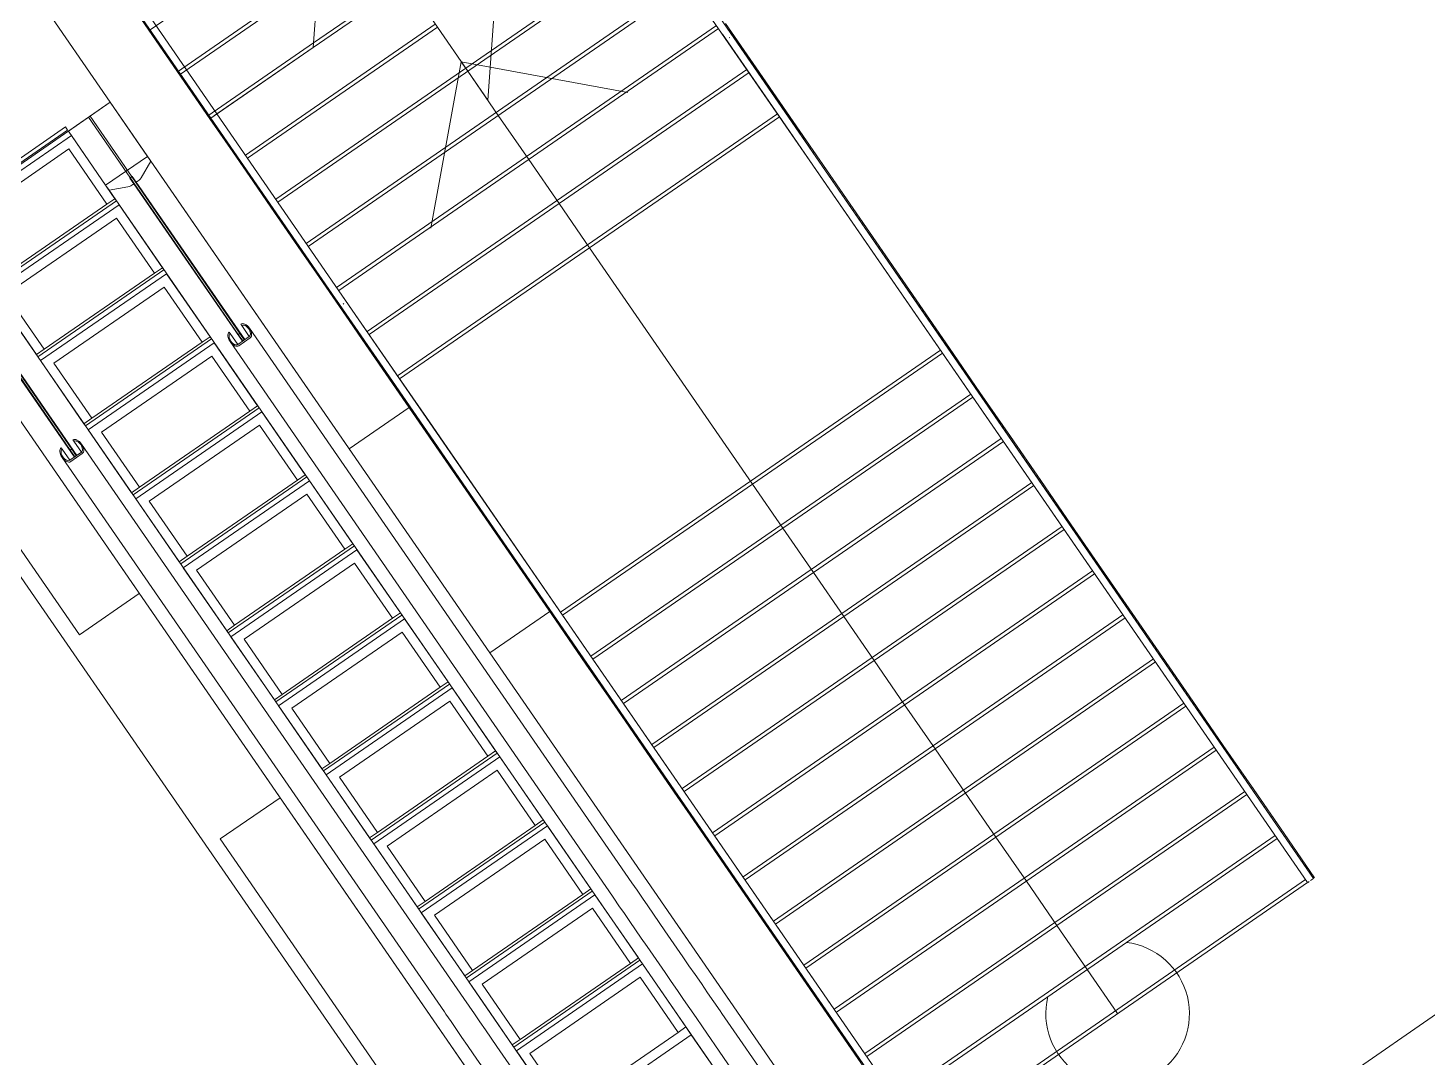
# Model space of a CAD drawing. Header units: metres. Extents: x 286532 to 329498, y 7396783 to 7466136.
# Drawn here: x 325774.04 to 325781.35, y 7397634.95 to 7397640.33 of the extents above; entities that cross this region are included whole.
import ezdxf

# ---------------------------------------------------------------- set-up
doc = ezdxf.new("R2010")
doc.units = ezdxf.units.M
doc.header["$LTSCALE"] = 10
doc.layers.get('0').update_dxf_attribs({"color": 255})
doc.layers.add('_  ARQ-AUX-001', color=1, linetype='Continuous', lineweight=5)
doc.layers.add('_AUXILIAR', color=7, linetype='Continuous', lineweight=30)

# ---------------------------------------------------------------- blocks, each defined once
blk = doc.blocks.new('ESTACAODRONE')
at = {"layer": '_  ARQ-AUX-001'}
for p, q in [((160.0128772247835, -189.0628393746261), (157.9011279054253, -185.9331686674752)), ((158.8146111193188, -186.6075931761646), (161.5579523408362, -190.6733004937885)), ((160.5699430593405, -189.1295735917734), (159.6302666310611, -187.7369472204389)), ((157.0804597093295, -187.7777140618354), (159.8238009308469, -191.8434213794593)), ((160.5330964865279, -189.1544358637184), (159.593420058256, -187.7618094924837)), ((160.5383602827048, -189.1508841107719), (159.5986838544255, -187.7582577394374)), ((163.6648997518118, -189.4057008843872), (162.568610585486, -187.7809701178303)), ((163.6964825284475, -189.3843903653887), (162.6001933621216, -187.7596595988319)), ((161.1530557482038, -187.8384207487106), (161.0757959375042, -188.7882487140596)), ((161.9854978967342, -189.0721229603514), (161.1530557482038, -187.8384207487106)), ((160.2198710104567, -188.6902270736173), (161.1339374935487, -188.0734595432878)), ((162.0627577073756, -188.1222949950024), (161.9854978967342, -189.0721229603514)), ((160.8831685353653, -189.5937823820859), (162.8818360617151, -188.2451789081097)), ((162.0065940021304, -188.8127685710788), (162.8711808022344, -188.2293875198811)), ((160.3658284891862, -188.9065400799736), (161.1068445668789, -188.4065385321155)), ((160.3764837486669, -188.9223314682022), (161.1048667157302, -188.4308541286737)), ((161.029126014153, -189.8100953884423), (163.0277935400954, -188.4614919153973)), ((161.0397812736337, -189.8258867776021), (163.0384487995761, -188.4772833036259)), ((161.0757959375042, -188.7882487140596), (161.5692768224399, -188.4552718549967)), ((161.0777737886528, -188.7639331184328), (161.5586215629592, -188.4394804667681)), ((160.7159005380818, -189.3458865983412), (161.7152343008202, -188.6715848622844)), ((160.7265557975043, -189.3616779865697), (161.7258895603009, -188.6873762505129)), ((161.185738752014, -190.0421997848898), (163.1844062783639, -188.6935963099822)), ((163.3885208484135, -188.9166298219934), (163.2319081106107, -188.6845254264772)), ((160.5224412270472, -189.1386444754899), (161.0777737886528, -188.7639331184328)), ((161.1963940114947, -190.0579911731184), (163.1950615378446, -188.7093876982108)), ((163.2151571967739, -188.7391700194974), (163.5025952208651, -189.1651610951772)), ((163.5341779975007, -189.1438505761787), (163.2467399734095, -188.7178595004989)), ((163.2491357270388, -188.7590286917838), (163.2524370261462, -188.7568011359815)), ((161.0757959375042, -188.7882487140596), (160.5330964865279, -189.1544358637184)), ((160.569943059294, -189.1295735919848), (161.0757959375042, -188.7882487140596)), ((161.8718470390886, -188.9036892568693), (162.0065940021304, -188.8127685710788)), ((160.8725132758846, -189.5779909938574), (161.8718470390886, -188.9036892568693)), ((161.8489424260333, -188.8697439888492), (161.6804342626128, -189.7374161621556)), ((161.8825022985693, -188.9194806450978), (161.8489424260333, -188.8697439888492)), ((161.8489424260333, -188.8697439888492), (162.7166145985248, -189.0382521525025)), ((163.5451335862745, -189.1487342175096), (163.3885208484135, -188.9166298219934)), ((161.3423514902242, -190.2743041794747), (163.3410190161667, -188.9257007054985)), ((161.3530067497632, -190.2900955677032), (163.3516742756474, -188.941492093727)), ((162.0391150363721, -189.151585040614), (161.8825022985693, -188.9194806450978)), ((158.9087234589398, -189.8078685427618), (160.0128772247835, -189.0628393746261)), ((160.0124627526492, -189.0631190402297), (159.7927925214565, -189.2113418101666)), ((160.2041766123677, -189.3472442654237), (160.0124627526492, -189.0631190402297)), ((160.0128772247836, -189.062839374626), (162.9684658954422, -193.4431032630301)), ((159.906772358396, -189.1344337691618), (159.8984829157095, -189.1400270812348)), ((160.6776218360142, -190.2768539454624), (159.906772358396, -189.1344337691618)), ((160.5699430593405, -189.1295735917734), (160.5383602827048, -189.1508841107719)), ((161.6662322256663, -190.7543043583302), (160.5699430593405, -189.1295735917734)), ((159.7771710543202, -189.1890842899571), (159.1140156393991, -189.6365492558044)), ((159.1251990730405, -189.6531234127613), (159.7883544879616, -189.205658446914)), ((159.7883544879616, -189.205658446914), (159.7771710543202, -189.1890842899571)), ((159.7927925214565, -189.2113418101666), (159.984506381175, -189.4954670353607)), ((159.8984829157095, -189.1400270812348), (160.6693323933277, -190.2824472575355)), ((160.6897092247382, -189.3865402592346), (160.5330964865279, -189.1544358637184)), ((161.6346494490307, -190.7756148773287), (160.5383602827048, -189.1508841107719)), ((161.4989642280852, -190.5064085749909), (163.4976317544351, -189.1578051000834)), ((161.5096194876241, -190.5221999632195), (163.5082870139158, -189.1735964892432)), ((162.1957277746405, -189.3836894351989), (162.0391150363721, -189.151585040614)), ((163.502595220865, -189.1651610951772), (163.6618153923629, -189.4011297786551)), ((163.6933981689985, -189.3798192596566), (163.5341779975006, -189.1438505761787)), ((164.3841303974041, -190.3921506199986), (163.5451335862745, -189.1487342175096)), ((159.808284092928, -189.2351946708854), (159.1451286780069, -189.6826596367327)), ((160.0320165758517, -189.5667723783459), (159.808284092928, -189.2351946708854)), ((159.2146087650569, -189.6962385678674), (159.7948697531129, -189.304706722751)), ((159.7948697531129, -189.304706722751), (159.9905693624191, -189.5947389387114)), ((159.984506381175, -189.4954670353607), (160.2041766123677, -189.3472442654237)), ((160.2041766538219, -189.3472443268598), (159.9845064226292, -189.4954670967967)), ((160.2214418748862, -189.3728318604379), (160.2041766538219, -189.3472443268598)), ((160.1697423135173, -189.4590427655322), (160.2214418748862, -189.3728318604379)), ((162.8119332423005, -193.2120114805772), (160.2214418748863, -189.3728318604378)), ((160.8463219625992, -189.6186446547508), (160.6897092247382, -189.3865402592346)), ((162.3523405125597, -189.6157938316464), (162.1957277746405, -189.3836894351989)), ((163.6618153923627, -189.4011297786551), (164.3441994652799, -190.41244178641)), ((164.347283824729, -190.417012892142), (163.6648997518118, -189.4057008843872)), ((164.3757822419155, -190.3911312674115), (163.6933981689983, -189.3798192596566)), ((164.3788666013646, -190.3957023731435), (163.6964825284475, -189.3843903653887)), ((159.9845064226292, -189.4954670967967), (160.0017716436935, -189.5210546303748)), ((160.1116437249229, -189.4604069004845), (160.1240778889526, -189.4520169323749)), ((160.1311470571997, -189.4893113765788), (160.1116437249229, -189.4604069004845)), ((160.1159374069164, -189.4995740013361), (160.1311470571997, -189.4893113765788)), ((160.1240778889526, -189.4520169323749), (160.1435812212295, -189.4809214084692)), ((160.6903424884942, -190.3180544214333), (160.1311470571998, -189.4893113765788)), ((160.1435812212295, -189.4809214084692), (160.1590494727948, -189.4704841859077)), ((160.1435812212296, -189.4809214084691), (160.7027766525239, -190.3096644533236)), ((159.9905693624191, -189.5947389387114), (160.0320165758517, -189.5667723783459)), ((160.0017716436935, -189.5210546303748), (160.1007381985191, -189.5054336031927)), ((160.0017716436936, -189.5210546303747), (162.5922630111079, -193.3602342505141)), ((160.0320165758517, -189.5667723783459), (160.0397349442792, -189.5782112131324)), ((160.0397349442792, -189.5782112131324), (160.0388752060046, -189.5769370573086)), ((159.3765795293579, -190.0256761789797), (160.0397349442791, -189.5782112131324)), ((160.0532576451825, -189.5982522286595), (159.3901022302613, -190.0457171945068)), ((159.4103083743631, -189.9862707838278), (159.9905693624191, -189.5947389387114)), ((160.2769901281061, -189.9298299361201), (160.0532576451825, -189.5982522286595)), ((161.0029347009258, -189.8507490493357), (160.8463219625992, -189.6186446547508)), ((162.50895325077, -189.8478982262313), (162.3523405125597, -189.6157938316464)), ((159.4595823173114, -190.0592961256415), (160.0398433053674, -189.6677642805251)), ((160.0398433053674, -189.6677642805251), (160.2355429146736, -189.9577964964855)), ((159.0148283253272, -189.7362741482263), (159.7856778029454, -190.878694324527)), ((159.7939672456319, -190.8731010124539), (159.0231177680137, -189.7306808361532)), ((161.8643121295984, -194.1881324311658), (158.9087234589398, -189.8078685427618)), ((161.1595474387286, -190.0828534448519), (161.0029347009258, -189.8507490493357)), ((163.3479500614339, -191.0913146296516), (162.50895325077, -189.8478982262313)), ((159.6215530816124, -190.3887337367539), (160.2847084965336, -189.9412687709066)), ((160.2355429146736, -189.9577964964855), (160.2769901281061, -189.9298299361201)), ((160.2769901281061, -189.9298299361201), (160.2847084965336, -189.9412687709065)), ((160.2847084965336, -189.9412687709065), (160.2838487582591, -189.9399946150827)), ((161.928278651918, -193.8082585475687), (159.3377872845038, -189.9690789274294)), ((160.298231197437, -189.9613097864337), (159.6350757825158, -190.408774752281)), ((159.6552819266176, -190.3493283416019), (160.2355429146736, -189.9577964964855)), ((160.5219636803606, -190.2928874938943), (160.298231197437, -189.9613097864337)), ((159.8066878981117, -190.9143014884248), (159.2474924668173, -190.0855584435703)), ((159.2599266308471, -190.0771684754607), (159.8191220621414, -190.9059115203152)), ((159.3901022302613, -190.0457171945068), (159.613834713185, -190.3772949019674)), ((159.6552819266175, -190.3493283416019), (159.4595823173114, -190.0592961256415)), ((159.7045558695658, -190.4223536834157), (160.2848168576219, -190.0308218382993)), ((160.2848168576219, -190.0308218382993), (160.480516466928, -190.3208540542597)), ((161.3161601769971, -190.3149578394368), (161.1595474387286, -190.0828534448519)), ((161.5039276947192, -190.5137645691204), (161.2164896706281, -190.0877734934407)), ((159.1181170533111, -190.1173016973663), (161.7086084207254, -193.9564813175056)), ((161.1849068939924, -190.1090840124392), (161.4723449180836, -190.5350750881189)), ((161.2188854242574, -190.1289426847256), (161.2221867233648, -190.1267151289233)), ((160.6832461726814, -190.2283396852166), (160.688121999321, -190.2355657947115)), ((160.6881219993212, -190.2355657947113), (160.6832461726815, -190.2283396852166)), ((159.8665266338669, -190.751791294528), (160.5296820487881, -190.3043263286807)), ((160.480516466928, -190.3208540542597), (160.5219636803606, -190.2928874938943)), ((160.5219636803606, -190.2928874938943), (160.5296820487881, -190.3043263286807)), ((160.5296820487881, -190.3043263286807), (160.5288223105135, -190.3030521728569)), ((160.6271468308378, -190.2767089162917), (160.6222710098324, -190.2694828151469)), ((160.6222710098325, -190.2694828151469), (160.6271468308379, -190.2767089162915)), ((160.6660778712616, -190.3344057914348), (160.6271468308379, -190.2767089162916)), ((160.7270628970785, -190.2932772786951), (160.6660625448572, -190.3344373445096)), ((160.6693323933277, -190.2824472575355), (160.6776218360142, -190.2768539454624)), ((160.6924148491657, -190.316656093415), (160.6693323933279, -190.2824472575355)), ((160.6709320593104, -190.3416676888565), (160.7319387124496, -190.3005033714896)), ((160.6776218360144, -190.2768539454624), (160.7007042918522, -190.3110627813419)), ((160.6881219993212, -190.2355657947114), (160.7270628970786, -190.2932772786949)), ((162.6962685489981, -193.1670583038706), (160.7282881375688, -190.2504570816344)), ((159.613834713185, -190.3772949019674), (159.6552819266175, -190.3493283416019)), ((159.6215530816125, -190.3887337367538), (159.613834713185, -190.3772949019674)), ((160.5432047496914, -190.3243673442078), (159.8800493347702, -190.7718323100551)), ((159.900255478872, -190.7123858993761), (160.480516466928, -190.3208540542597)), ((160.766937232615, -190.6559450516684), (160.5432047496914, -190.3243673442078)), ((160.625921506069, -190.3195289884488), (162.593901977265, -193.2361302992609)), ((161.4727729148581, -190.547062234953), (161.3161601769971, -190.3149578394368)), ((159.6206933433379, -190.38745958093), (159.6215530816125, -190.3887337367538)), ((159.6350757825158, -190.408774752281), (159.8588082654394, -190.7403524597416)), ((159.900255478872, -190.7123858993761), (159.7045558695658, -190.4223536834157)), ((159.9495294218203, -190.7854112411898), (160.5297904098763, -190.3938793960735)), ((160.5297904098763, -190.3938793960735), (160.7254900191825, -190.6839116120339)), ((162.3379610392149, -191.7498249774799), (164.3366285650991, -190.4012215044349)), ((162.3486162986956, -191.7656163657084), (164.347283824638, -190.4170128926635)), ((164.3441994652799, -190.4124417864101), (166.2266366812877, -193.2022656348109)), ((166.2266366812877, -193.2022656348109), (164.347283824729, -190.417012892142)), ((166.2582194579233, -193.1809551158125), (164.3757822419155, -190.3911312674116)), ((166.2582194579233, -193.1809551158125), (164.3788666013646, -190.3957023731435)), ((164.5407431356143, -190.6242550145835), (164.3841303974041, -190.3921506199986)), ((161.663147866217, -190.7497332525983), (161.5039276947192, -190.5137645691204)), ((161.4723449180835, -190.5350750881189), (161.6315650895814, -190.7710437715968)), ((161.4727729148581, -190.547062234953), (162.3117697259295, -191.7904786383733)), ((160.1115001861213, -191.1148488523022), (160.7746556010425, -190.6673838864549)), ((160.7254900191825, -190.6839116120339), (160.766937232615, -190.6559450516684)), ((160.766937232615, -190.6559450516684), (160.7746556010426, -190.6673838864548)), ((160.7746556010426, -190.6673838864548), (160.773795862768, -190.666109730631)), ((161.5579523408362, -190.6733004937885), (161.2429535187634, -190.8858463525561)), ((162.4945737770176, -191.9819293729961), (164.4932413033675, -190.6333258990198)), ((162.5052290364983, -191.9977207612246), (164.5038965628482, -190.6491172872484)), ((164.6973558734753, -190.856359411031), (164.5407431356143, -190.6242550145835)), ((159.8588082654394, -190.7403524597416), (159.900255478872, -190.7123858993761)), ((159.8665266338669, -190.751791294528), (159.8588082654394, -190.7403524597416)), ((160.7881783019459, -190.687424901982), (160.1250228870247, -191.1348898678293)), ((160.1452290311265, -191.0754434571502), (160.7254900191825, -190.6839116120339)), ((161.0119107848695, -191.0190026094426), (160.7881783019459, -190.687424901982)), ((159.8656668955924, -190.7505171387042), (159.8665266338669, -190.751791294528)), ((159.8800493347702, -190.7718323100551), (160.1037818176939, -191.1034100175157)), ((160.1452290311265, -191.0754434571502), (159.9495294218203, -190.7854112411898)), ((160.1945029740748, -191.148468798964), (160.7747639621308, -190.7569369538476)), ((160.7747639621308, -190.7569369538476), (160.9704635714369, -191.046969169808)), ((161.6315650895814, -190.7710437715968), (162.3139491624986, -191.7823557793517)), ((162.3170335219479, -191.7869268850835), (161.6346494490307, -190.7756148773287)), ((162.3455319391342, -191.7610452603532), (161.663147866217, -190.7497332525983)), ((162.3486162985835, -191.7656163660851), (161.6662322256663, -190.7543043583302)), ((159.7434607557994, -190.8729771790699), (159.7385849291597, -190.8657510695751)), ((159.7385849291599, -190.865751069575), (159.7434607557994, -190.8729771790697)), ((159.7824016535568, -190.9306886630533), (159.7434607557995, -190.8729771790698)), ((159.8434020057781, -190.889528597239), (159.7824016535569, -190.9306886630535)), ((159.7856778029454, -190.878694324527), (159.7939672456319, -190.8731010124539)), ((159.8087602587833, -190.9129031604064), (159.7856778029455, -190.8786943245269)), ((159.793967245632, -190.8731010124538), (159.8170497014699, -190.9073098483334)), ((159.7995601482751, -190.8246080230331), (159.8044359692806, -190.8318341241778)), ((159.8044359692807, -190.8318341241777), (159.7995601482753, -190.824608023033)), ((159.8044359692807, -190.8318341241778), (159.8433866793738, -190.8895601503134)), ((161.8125825057141, -193.7633266137099), (159.8446020345181, -190.8467253028978)), ((162.6511865152861, -192.2140337685123), (164.6498540412285, -190.8654302945361)), ((162.6618417747668, -192.2298251567408), (164.6605093007092, -190.8812216827646)), ((164.8539686117438, -191.0884638056159), (164.6973558734753, -190.856359411031)), ((159.7422355040407, -190.91579735943), (161.7102159154699, -193.8323985816662)), ((159.787277468928, -190.937914755848), (159.8482841220672, -190.8967504384811)), ((160.3564737383758, -191.4779064100763), (161.019629153297, -191.030441444229)), ((160.9704635714369, -191.046969169808), (161.0119107848695, -191.0190026094426)), ((161.0119107848695, -191.0190026094426), (161.019629153297, -191.030441444229)), ((161.019629153297, -191.030441444229), (161.0187694150225, -191.0291672884052)), ((160.1037818176939, -191.1034100175157), (160.1452290311265, -191.0754434571502)), ((160.1115001861214, -191.1148488523021), (160.1037818176939, -191.1034100175157)), ((161.0331518542003, -191.0504824597561), (160.3699964392792, -191.4979474256035)), ((160.3902025833809, -191.4385010149244), (160.970463571437, -191.046969169808)), ((161.256884337124, -191.3820601672167), (161.0331518542003, -191.0504824597561)), ((162.8077992531471, -192.4461381640285), (164.806466779497, -191.0975346891209)), ((163.5045627997024, -191.3234190242365), (163.3479500614339, -191.0913146296516)), ((165.0105813495466, -191.3205682011321), (164.8539686117438, -191.0884638056159)), ((160.1106404478468, -191.1135746964783), (160.1115001861214, -191.1148488523021)), ((160.1250228870247, -191.1348898678293), (160.3487553699483, -191.4664675752899)), ((160.3902025833809, -191.4385010149244), (160.1945029740748, -191.148468798964)), ((160.4394765263292, -191.5115263567382), (161.0197375143852, -191.1199945116218)), ((161.0197375143852, -191.1199945116218), (161.2154371236914, -191.4100267275822)), ((162.8184545125696, -192.4619295522571), (164.8171220389777, -191.1133260773495)), ((162.9644119913573, -192.6782425586134), (164.9630795172998, -191.3296390846372)), ((163.6611755375052, -191.5555234197527), (163.5045627997024, -191.3234190242365)), ((165.167194087815, -191.552672595717), (165.0105813495466, -191.3205682011321)), ((160.6014472906302, -191.8409639678505), (161.2646027055514, -191.3934990020032)), ((161.2154371236914, -191.4100267275822), (161.256884337124, -191.3820601672167)), ((161.256884337124, -191.3820601672167), (161.2646027055515, -191.3934990020032)), ((161.2646027055515, -191.3934990020032), (161.2637429672769, -191.3922248461793)), ((162.9750672508962, -192.694033946842), (164.9737347767805, -191.3454304728657)), ((160.3487553699483, -191.4664675752899), (160.3902025833809, -191.4385010149244)), ((160.3564737383759, -191.4779064100763), (160.3487553699483, -191.4664675752899)), ((160.3556140001013, -191.4766322542525), (160.3564737383759, -191.4779064100763)), ((161.2781254064548, -191.4135400175303), (160.6149699915336, -191.8610049833776)), ((160.6351761356354, -191.8015585726986), (161.2154371236914, -191.4100267275822)), ((161.5018578893784, -191.7451177249909), (161.2781254064548, -191.4135400175303)), ((160.3699964392792, -191.4979474256035), (160.5937289222028, -191.829525133064)), ((160.6351761356354, -191.8015585726986), (160.4394765263292, -191.5115263567382)), ((160.6844500785837, -191.8745839145123), (161.2647110666397, -191.4830520693959)), ((161.2647110666397, -191.4830520693959), (161.4604106759459, -191.7730842853563)), ((163.1210247292183, -192.9103469541296), (165.1196922555682, -191.5617434801534)), ((163.1316799887572, -192.9261383423582), (165.1303475150489, -191.5775348683819)), ((163.8177882757736, -191.7876278152689), (163.6611755375052, -191.5555234197527)), ((165.323806825676, -191.7847769912332), (165.167194087815, -191.552672595717)), ((159.8238009308469, -191.8434213794593), (160.1387997529197, -191.6308755206919)), ((160.8464208428847, -192.2040215256246), (161.5095762578059, -191.7565565597773)), ((161.4604106759459, -191.7730842853563), (161.5018578893784, -191.7451177249909)), ((161.5018578893784, -191.7451177249909), (161.5095762578059, -191.7565565597773)), ((161.5095762578059, -191.7565565597773), (161.5087165195314, -191.7552824039535)), ((162.2822618564317, -191.7467471633764), (161.9672630343587, -191.959293022144)), ((163.9211022938474, -194.1755538705251), (162.2822618564317, -191.7467471633764)), ((164.2279691551421, -194.5508691087541), (162.3455319391343, -191.7610452603531)), ((164.2279691551421, -194.550869108754), (162.3486162985835, -191.7656163660851)), ((160.5937289222028, -191.829525133064), (160.6351761356354, -191.8015585726986)), ((160.6014472906303, -191.8409639678505), (160.5937289222028, -191.829525133064)), ((160.6005875523557, -191.8396898120266), (160.6014472906303, -191.8409639678505)), ((161.5230989587093, -191.7765975753045), (160.8599435437881, -192.2240625411518)), ((160.8801496878898, -192.1646161304727), (161.4604106759459, -191.7730842853563)), ((161.7468314416329, -192.108175282765), (161.5230989587093, -191.7765975753045)), ((162.4683824637323, -192.0225830338895), (162.3117697259295, -191.7904786383733)), ((162.3139491624987, -191.7823557793516), (164.1963863785064, -194.5721796277525)), ((164.1963863785065, -194.5721796277525), (162.3170335219478, -191.7869268850835)), ((163.2776374674868, -193.1424513487145), (165.2763049934292, -191.7938478756696)), ((163.2882927269675, -193.1582427369431), (165.2869602529099, -191.8096392638981)), ((163.9744010136346, -192.0197322107852), (163.8177882757736, -191.7876278152689)), ((165.4804195638862, -192.0168813867494), (165.323806825676, -191.7847769912332)), ((160.6149699915336, -191.8610049833776), (160.8387024744573, -192.1925826908382)), ((160.8801496878899, -192.1646161304727), (160.6844500785837, -191.8745839145123)), ((160.9294236308381, -192.2376414722865), (161.5096846188942, -191.8461096271701)), ((161.5096846188942, -191.8461096271701), (161.7053842282003, -192.1361418431305)), ((162.6249952020589, -192.2546874284744), (162.4683824637323, -192.0225830338895)), ((163.4342502053478, -193.3745557442307), (165.4329177316395, -192.0259522702545)), ((163.4449054648285, -193.3903471324593), (165.4435729911784, -192.041743658483)), ((164.1310137519031, -192.25183660537), (163.9744010136346, -192.0197322107852)), ((165.6370323018054, -192.2489857822657), (165.4804195638862, -192.0168813867494)), ((161.0913943951391, -192.5670790833988), (161.7545498100604, -192.1196141175515)), ((161.1251232401443, -192.5276736882469), (161.7053842282003, -192.1361418431305)), ((161.7053842282003, -192.1361418431305), (161.7468314416329, -192.108175282765)), ((161.7468314416329, -192.108175282765), (161.7545498100604, -192.1196141175515)), ((161.7545498100604, -192.1196141175515), (161.7536900717858, -192.1183399617277)), ((160.8387024744573, -192.1925826908382), (160.8801496878899, -192.1646161304727)), ((160.8464208428848, -192.2040215256246), (160.8387024744573, -192.1925826908382)), ((160.8455611046102, -192.2027473698008), (160.8464208428848, -192.2040215256246)), ((161.7680725109637, -192.1396551330786), (161.1049170960425, -192.5871200989259)), ((161.1743971830926, -192.6006990300606), (161.7546581711486, -192.2091671849442)), ((161.7546581711486, -192.2091671849442), (161.9503577804548, -192.4991994009046)), ((161.9918049938874, -192.4712328405392), (161.7680725109637, -192.1396551330786)), ((160.8599435437881, -192.2240625411518), (161.0836760267117, -192.5556402486123)), ((161.1251232401443, -192.5276736882469), (160.9294236308381, -192.2376414722865)), ((162.7816079398617, -192.4867918239906), (162.6249952020589, -192.2546874284744)), ((163.5908629436162, -193.606660139747), (165.5895304695005, -192.2580566657707)), ((163.6015182030969, -193.6224515279755), (165.6001857290394, -192.2738480539992)), ((164.2876264897641, -192.4839410008863), (164.1310137519031, -192.25183660537)), ((165.7936450400157, -192.4810901768506), (165.6370323018054, -192.2489857822657)), ((161.3363679473936, -192.9301366411729), (161.9995233623148, -192.4826716753257)), ((162.0130460632182, -192.5027126908528), (161.349890648297, -192.9501776567001)), ((161.3700967923988, -192.890731246021), (161.9503577804548, -192.4991994009047)), ((161.9503577804548, -192.4991994009046), (161.9918049938874, -192.4712328405392)), ((161.9918049938874, -192.4712328405392), (161.9995233623148, -192.4826716753256)), ((161.9995233623148, -192.4826716753256), (161.9986636240403, -192.4813975195018)), ((162.2367785461418, -192.8342903983134), (162.0130460632182, -192.5027126908528)), ((162.9382206781302, -192.7188962185755), (162.7816079398617, -192.4867918239906)), ((163.747475681419, -193.8387645352632), (165.7461432077689, -192.4901610603556)), ((164.4442392280325, -192.7160453954712), (164.2876264897641, -192.4839410008863)), ((165.9502577778767, -192.7131945723668), (165.7936450400157, -192.4810901768506)), ((161.0836760267117, -192.5556402486123), (161.1251232401443, -192.5276736882469)), ((161.0913943951392, -192.5670790833988), (161.0836760267117, -192.5556402486123)), ((161.0905346568647, -192.565804927575), (161.0913943951392, -192.5670790833988)), ((161.4193707353471, -192.9637565878348), (161.9996317234031, -192.5722247427184)), ((161.9996317234031, -192.5722247427184), (162.1953313327093, -192.8622569586788)), ((163.7581309408997, -193.8545559234917), (165.7567984672496, -192.5059524485841)), ((161.1049170960425, -192.5871200989259), (161.3286495789662, -192.9186978063865)), ((161.3700967923988, -192.890731246021), (161.1743971830926, -192.6006990300606)), ((160.5481104464423, -192.9168680490471), (160.863109268518, -192.7043221902777)), ((163.0948334159912, -192.9510006150231), (162.9382206781302, -192.7188962185755)), ((163.9040884196875, -194.0708689298481), (165.9027559456299, -192.7222654558718)), ((164.6008519658353, -192.9481497909874), (164.4442392280325, -192.7160453954712)), ((166.1068705161451, -192.9452989669517), (165.9502577778767, -192.7131945723668)), ((163.9147436791682, -194.0866603180766), (165.9134112051106, -192.7380568450317)), ((161.5813414996481, -193.2931941989471), (162.2444969145693, -192.8457292330998)), ((162.2580196154726, -192.8657702486269), (161.5948642005515, -193.3132352144742)), ((161.6150703446532, -193.2537888037952), (162.1953313327092, -192.8622569586788)), ((162.1953313327093, -192.8622569586788), (162.2367785461418, -192.8342903983134)), ((162.2367785461418, -192.8342903983134), (162.2444969145693, -192.8457292330998)), ((162.2444969145693, -192.8457292330998), (162.2436371762948, -192.844455077276)), ((162.4817520983963, -193.1973479560875), (162.2580196154726, -192.8657702486269)), ((162.1869508838581, -195.3456747561959), (160.5481104464423, -192.9168680490471)), ((161.3286495789662, -192.9186978063865), (161.3700967923988, -192.890731246021)), ((161.3363679473937, -192.9301366411729), (161.3286495789662, -192.9186978063865)), ((161.3355082091191, -192.9288624853491), (161.3363679473937, -192.9301366411729)), ((161.6643442876015, -193.326814145609), (162.2446052756575, -192.9352823004926)), ((162.2446052756575, -192.9352823004926), (162.4403048849637, -193.225314516453)), ((161.349890648297, -192.9501776567001), (161.5736231312206, -193.2817553641607)), ((161.6150703446532, -193.2537888037952), (161.4193707353471, -192.9637565878348)), ((163.2514461542014, -193.183105009608), (163.0948334159912, -192.9510006150231)), ((164.0607011575485, -194.3029733253643), (166.0593686838984, -192.954369851388)), ((164.0713564170292, -194.3187647135928), (166.0700239433791, -192.9701612396166)), ((164.7574647041038, -193.1802541865036), (164.6008519658353, -192.9481497909874)), ((166.2634832539479, -193.1774033624679), (166.1068705161451, -192.9452989669517)), ((161.8263150519026, -193.6562517567213), (162.4894704668237, -193.208786790874)), ((162.5029931677271, -193.2288278064011), (161.8398377528059, -193.6762927722484)), ((161.8600438969077, -193.6168463615694), (162.4403048849637, -193.225314516453)), ((162.4403048849637, -193.225314516453), (162.4817520983963, -193.1973479560875)), ((162.4817520983963, -193.1973479560875), (162.4894704668238, -193.2087867908739)), ((162.4894704668238, -193.2087867908739), (162.4886107285492, -193.2075126350501)), ((162.7267256506507, -193.5604055138617), (162.5029931677271, -193.2288278064011)), ((163.1655706498243, -193.7361118674622), (162.8119332423005, -193.2120114805772)), ((163.4080588920624, -193.4152094051242), (163.2514461542014, -193.183105009608)), ((164.2173138957587, -194.5350777199492), (166.2159814217011, -193.1864742469043)), ((164.2279691552976, -194.5508691081777), (166.2266366811818, -193.2022656351328)), ((164.9140774419066, -193.4123585820198), (164.7574647041038, -193.1802541865036)), ((166.2287523261613, -193.2008381007219), (166.2348109053783, -193.1967500666331)), ((166.2424280696055, -193.1916103753117), (166.2582194579233, -193.1809551158125)), ((161.5736231312206, -193.2817553641607), (161.6150703446532, -193.2537888037952)), ((161.5813414996481, -193.2931941989471), (161.5736231312206, -193.2817553641607)), ((161.5804817613736, -193.2919200431233), (161.5813414996481, -193.2931941989471)), ((161.909317839856, -193.6898717033831), (162.489578827912, -193.2983398582667)), ((162.489578827912, -193.2983398582667), (162.6852784372182, -193.5883720742271)), ((161.5948642005515, -193.3132352144742), (161.8185966834751, -193.6448129219348)), ((161.8600438969077, -193.6168463615694), (161.6643442876015, -193.326814145609)), ((162.5922630111079, -193.3602342505141), (162.9459004186316, -193.8843346373991)), ((162.9684658954422, -193.4431032630301), (163.6343496977444, -194.4299614148606)), ((163.5646716303308, -193.6473137997091), (163.4080588920624, -193.4152094051242)), ((165.070690180175, -193.6444629766047), (164.9140774419066, -193.4123585820198)), ((162.071288604157, -194.0193093144954), (162.7344440190782, -193.5718443486481)), ((162.7479667199815, -193.5918853641753), (162.0848113050604, -194.0393503300226)), ((162.1050174491621, -193.9799039193435), (162.6852784372182, -193.5883720742271)), ((162.6852784372182, -193.5883720742271), (162.7267256506507, -193.5604055138617)), ((162.7267256506507, -193.5604055138617), (162.7344440190782, -193.5718443486481)), ((162.7344440190782, -193.5718443486481), (162.7335842808037, -193.5705701928243)), ((162.9716992029052, -193.9234630716358), (162.7479667199815, -193.5918853641753)), ((161.8185966834751, -193.6448129219348), (161.8600438969077, -193.6168463615694)), ((161.8263150519026, -193.6562517567212), (161.8185966834751, -193.6448129219348)), ((161.8254553136281, -193.6549776008974), (161.8263150519026, -193.6562517567212)), ((162.1542913921105, -194.0529292611573), (162.7345523801665, -193.6613974160409)), ((162.7345523801665, -193.6613974160409), (162.9302519894726, -193.9514296320013)), ((163.7212843681336, -193.8794181952253), (163.5646716303308, -193.6473137997091)), ((165.227302918036, -193.8765673721209), (165.070690180175, -193.6444629766047)), ((161.8398377528059, -193.6762927722484), (162.0635702357296, -194.007870479709)), ((162.1050174491621, -193.9799039193435), (161.909317839856, -193.6898717033831)), ((163.6144704995949, -194.4013938199141), (163.1655706498243, -193.7361118674621)), ((162.2819160594418, -194.3323589344537), (161.928278651918, -193.8082585475688)), ((162.9459004186316, -193.8843346373991), (163.3948002684023, -194.549616589851)), ((163.5558344055713, -194.4409585994805), (163.1598414914747, -193.8540861842148)), ((163.8778971064021, -194.1115225898102), (163.7212843681336, -193.8794181952253)), ((161.7086084207254, -193.9564813175057), (162.0622458282491, -194.4805817043906)), ((162.9991865230753, -193.9642000378874), (162.3360311081542, -194.4116650037348)), ((162.3499910014166, -194.3429614771177), (162.9302519894726, -193.9514296320013)), ((162.9302519894726, -193.9514296320013), (162.3499910014166, -194.3429614771177)), ((162.3499910014153, -194.3429614771171), (162.9302519894713, -193.9514296320007)), ((162.9302519894726, -193.9514296320013), (162.9716992029052, -193.9234630716358)), ((162.9991865230753, -193.9642000378874), (162.9716992029045, -193.9234630716348)), ((163.4138505222831, -194.5787435160048), (162.9991865230753, -193.9642000378874)), ((163.0574749104861, -193.9231581658881), (163.4534678245828, -194.5100305811538)), ((162.0635702357296, -194.007870479709), (162.1050174491621, -193.9799039193435)), ((162.071288604157, -194.0193093144954), (162.0635702357296, -194.007870479709)), ((162.0704288658825, -194.0180351586716), (162.071288604157, -194.0193093144954)), ((162.0848113050604, -194.0393503300226), (162.308543787984, -194.3709280374831)), ((162.3499910014166, -194.3429614771177), (162.1542913921105, -194.0529292611573))]:
    blk.add_line(p, q, dxfattribs=at)
for points in [[(160.100738257779, -189.5054335266721), (160.1087884025514, -189.5032940414644), (160.1159373612045, -189.4995740321158)], [(160.1590494235278, -189.4704841128928), (160.1649382389637, -189.4654495116089), (160.1697423134913, -189.4590427655754)], [(160.7319387124495, -190.3005033714897), (160.735508435503, -190.2970857405841), (160.7380053626034, -190.2924128423209), (160.7393335382425, -190.2866642535596), (160.7394419213753, -190.2800608893425), (160.7383263468988, -190.2728565132532), (160.7360296857146, -190.2653279854246), (160.7326401972239, -190.257764622959), (160.7282881375687, -190.2504570816345), (160.7231407539607, -190.2436861861661), (160.7173958574655, -190.2377121382694), (160.7112742212334, -190.2327645172548), (160.7050110963119, -190.2290334574233), (160.6988471710793, -190.2266623413117), (160.6930193217255, -190.2257422895826), (160.6877515092329, -190.2263086593079), (160.6832461726813, -190.2283396852167)], [(160.6881219993209, -190.2355657947114), (160.6917250533175, -190.2339415218222), (160.6959378824009, -190.2334885788114), (160.7005985899121, -190.234224372025), (160.7055280674749, -190.2361206253424), (160.7105368780313, -190.2391044668121), (160.7154325358006, -190.2430612290798), (160.7200269034002, -190.2478388559904), (160.7241434218597, -190.2532537460212), (160.7276238956833, -190.2590978079848), (160.7303345722139, -190.2651464578577), (160.7321712816727, -190.2711672494169), (160.7330634403449, -190.2769288070198), (160.7329767630733, -190.2822097172385), (160.7319145808168, -190.2868070376549), (160.7299177126438, -190.2905440958237), (160.7270628970783, -190.2932772786952)], [(160.6222710098323, -190.2694828151471), (160.6187027642158, -190.2728984760475), (160.6162062231556, -190.2775682692769), (160.6148772347931, -190.2833129103812), (160.6147668221485, -190.2899118489425), (160.6158792242254, -190.2971117360353), (160.6181717332656, -190.3046361508916), (160.6215563344018, -190.3121962133522), (160.6259030847568, -190.3195016746616), (160.6310451022593, -190.3262720608071), (160.6367849726435, -190.3322474405829), (160.6429023286513, -190.3371984049656), (160.6491623104547, -190.3409348746725), (160.6553245824828, -190.3433133977562), (160.661152560475, -190.3442426570657), (160.6664224945126, -190.3436869761288), (160.6709320593104, -190.3416676888565)], [(160.666062544857, -190.3344373445097), (160.662456109404, -190.336052229656), (160.6582415836567, -190.3364966245192), (160.6535807732697, -190.3357534677249), (160.6486526178246, -190.3338512908276), (160.6436463209147, -190.3308631229168), (160.6387540861705, -190.3269036868564), (160.634163738104, -190.322124994802), (160.6300515110814, -190.316710512092), (160.6265752832659, -190.3108681135794), (160.6238685153006, -190.3048221028205), (160.6220351264371, -190.2988046005296), (160.6211455048288, -190.2930466329133), (160.6212338051625, -190.2877692620254), (160.6222966373784, -190.2831750986698), (160.6242931968234, -190.2794405236905), (160.6271468308377, -190.2767089162917)], [(159.7385849291596, -190.8657510695751), (159.7350152061062, -190.8691687004806), (159.7325182790058, -190.8738415987439), (159.7311901033668, -190.8795901875052), (159.7310817202341, -190.8861935517222), (159.7321972947105, -190.8933979278116), (159.7344939558947, -190.9009264556402), (159.7378834443854, -190.9084898181056), (159.7422355040406, -190.9157973594301), (159.7473828876485, -190.9225682548985), (159.7531277841437, -190.9285423027952), (159.7592494203757, -190.9334899238098), (159.7655125452972, -190.9372209836412), (159.7716764705298, -190.9395920997528), (159.7775043198836, -190.940512151482), (159.7827721323763, -190.9399457817568), (159.7872774689278, -190.9379147558481)], [(159.7824016535567, -190.9306886630536), (159.7787985995601, -190.9323129359428), (159.7745857704767, -190.9327658789535), (159.7699250629656, -190.9320300857398), (159.7649955854027, -190.9301338324223), (159.7599867748463, -190.9271499909526), (159.7550911170771, -190.923193228685), (159.7504967494776, -190.9184156017744), (159.7463802310182, -190.9130007117436), (159.7428997571945, -190.90715664978), (159.740189080664, -190.9011079999073), (159.7383523712053, -190.895087208348), (159.737460212533, -190.8893256507453), (159.7375468898045, -190.8840447405266), (159.738609072061, -190.8794474201102), (159.740605940234, -190.8757103619414), (159.7434607557993, -190.8729771790698)], [(159.8482841220671, -190.8967504384812), (159.8518445424004, -190.8933244929472), (159.8543323517818, -190.8886456265729), (159.8556520372996, -190.8828934721526), (159.8557529330922, -190.8762888685576), (159.8546311655304, -190.8690853822081), (159.8523298019354, -190.8615595720559), (159.8489371971224, -190.8540003718286), (159.8445836012484, -190.8466979971789), (159.8394361592005, -190.8399328036152), (159.8336924935057, -190.8339645229878), (159.8275731171331, -190.8290222917668), (159.8213129674773, -190.8252958539483), (159.8151523865535, -190.8229282763315), (159.8093278936967, -190.822010455845), (159.8040631050231, -190.8225776297973), (159.7995601482751, -190.8246080230332)], [(159.8044359692804, -190.8318341241778), (159.8080371200761, -190.8302103572562), (159.8122475309201, -190.8297567710807), (159.8169055541389, -190.830490779902), (159.8218323571568, -190.8323842033782), (159.8268387883032, -190.8353643484843), (159.8317326387945, -190.8393168003709), (159.8363260220856, -190.8440898150216), (159.8404425872814, -190.8495001450667), (159.8439242896656, -190.8553400750841), (159.8466374584135, -190.8613853962889), (159.8484779285323, -190.8674040144404), (159.8493750400023, -190.8731648604913), (159.8492943505833, -190.8784467618779), (159.8482389581337, -190.8830469338598), (159.8462493816765, -190.8867887649075), (159.843402005778, -190.8895285972391)], [(162.6962685489981, -193.1670583038707), (162.723114327548, -193.2068444877554), (162.7506587763968, -193.2476661202836), (162.778857830302, -193.2894578955514), (162.8076663767928, -193.3321529556334), (162.8370383283406, -193.3756829975413), (162.8669266960883, -193.419978382494), (162.8972836650235, -193.4649682473247), (162.9280606704716, -193.5105806178471), (162.9592084757894, -193.5567425239984), (162.9906772511329, -193.6033801165761), (163.0224166531745, -193.6504187853809), (163.0543759056417, -193.6977832785771), (163.086503880548, -193.7453978230795), (163.1187491799873, -193.793186245774), (163.1510602183591, -193.8410720953788), (163.1598414914747, -193.8540861842148)], [(163.0574749104861, -193.9231581658881), (163.0251549409553, -193.8752590800594), (162.9928866764812, -193.8274366225502), (162.9607217394034, -193.7797672990907), (162.9287115867597, -193.7323273704297), (162.896907427966, -193.6851927303331), (162.8653601428918, -193.6384387841701), (162.8341202004633, -193.5921403282809), (162.8032375779245, -193.5463714303185), (162.7727616808834, -193.5012053107563), (162.742741264274, -193.4567142257503), (162.713224354359, -193.4129693515459), (162.6842581718976, -193.3700406706099), (162.6558890566026, -193.3279968596743), (162.6281623930067, -193.2869051798676), (162.601122537857, -193.2468313691119), (162.593901977265, -193.2361302992609)], [(161.8125825057142, -193.7633266137099), (161.8394282837281, -193.8031127968003), (161.8669727320269, -193.8439344285134), (161.8951717853691, -193.8857262029468), (161.9239803312848, -193.9284212621764), (161.9533522822461, -193.9719513032152), (161.983240649397, -194.0162466872835), (162.0135976177261, -194.061236551216), (162.0443746225598, -194.1068489208277), (162.0755224272557, -194.1530108260573), (162.1069912019709, -194.1996484177039), (162.1387306033788, -194.2466870855695), (162.1706898552079, -194.2940515778201), (162.2028178294728, -194.3416661213718), (162.2350631282683, -194.3894545431122), (162.2673741659949, -194.4373403917609), (162.2761554389353, -194.4503544803371)], [(162.1737888579466, -194.5194264620104), (162.1414688877706, -194.4715273752254), (162.1092006226522, -194.4237049167613), (162.0770356849322, -194.3760355923501), (162.0450255316494, -194.3285956627419), (162.0132213722207, -194.2814610217043), (161.9816740865166, -194.2347070746078), (161.9504341434644, -194.1884086177942), (161.9195515203091, -194.142639718918), (161.8890756226594, -194.0974735984539), (161.8590552054507, -194.0529825125597), (161.8295382949463, -194.0092376374819), (161.8005721119066, -193.9663089556888), (161.7722029960452, -193.9242651439137), (161.7444763318957, -193.8831734632867), (161.7174364762062, -193.8430996517308), (161.71021591547, -193.8323985816662)]]:
    blk.add_lwpolyline(points, dxfattribs=at)
for radius, start, end in [(0.3749999999999966, 304.00955886817, 82.3414550220197), (0.3749999999999993, 165.6776627764915, 304.00955886817)]:
    blk.add_arc((165.227302918036, -193.8765673721209), radius, start, end, dxfattribs=at)

msp = doc.modelspace()

# ---------------------------------------------------------------- hatches: boundary and pattern name
at = {"true_color": 0xc7c8ca, "transparency": 33554585}
h = msp.add_hatch(color=9, dxfattribs=at)
h.dxf.hatch_style = 1
edge = h.paths.add_edge_path(flags=17)
edge.add_line((325790.0735226213, 7397734.67766016), (325785.9323927848, 7397725.912165756))
edge.add_line((325785.9323927848, 7397725.912165756), (325782.7093856977, 7397727.434828392))
edge.add_arc((324589.4594356383, 7398283.744209212), 1316.558229059866, 334.2857714977699, 335.00442574012794, ccw=False)
edge.add_arc((325750.6665302786, 7397737.449563266), 35.29088016209248, 298.575962046057, 315.0391196846224, ccw=False)
edge.add_arc((325664.99061547, 7397898.480900479), 217.6941062931954, 294.35071983205427, 298.1059257641456, ccw=False)
edge.add_arc((325750.4188590042, 7397711.129368519), 11.7999999991149, 244.6772000939087, 291.53597668745437, ccw=False)
edge.add_line((325745.3717913929, 7397700.463201987), (325626.6594274847, 7397756.516840334))
edge.add_arc((325641.4665205635, 7397780.805911992), 28.4465992244239, 197.5252087172678, 238.63269810949652, ccw=False)
edge.add_line((325614.34028289, 7397772.23991893), (325596.3608602486, 7397822.673452049))
edge.add_line((325596.3608602486, 7397822.673452049), (325593.7456826678, 7397821.736449908))
edge.add_line((325593.7456826678, 7397821.736449908), (325590.5952728076, 7397830.529259314))
edge.add_line((325590.5952728076, 7397830.529259314), (325583.0624359138, 7397827.835494601))
edge.add_line((325583.0624359138, 7397827.835494601), (325598.2871906696, 7397780.984911129))
edge.add_arc((325581.6313068647, 7397777.612337251), 16.99390243241983, -27.409305437614705, 11.446794621133222, ccw=False)
edge.add_line((325596.7174845528, 7397769.789296752), (325590.0917240955, 7397755.764605783))
edge.add_arc((325564.4797332849, 7397765.980487031), 27.57423259051533, 298.0711945504558, 338.2543751509229, ccw=False)
edge.add_line((325577.4552939346, 7397741.649989116), (325549.6415609795, 7397730.903622619))
edge.add_line((325549.6415609795, 7397730.903622619), (325552.3333787889, 7397723.352886127))
edge.add_line((325552.3333787889, 7397723.352886127), (325559.0661430414, 7397725.765194402))
edge.add_line((325559.0661430414, 7397725.765194402), (325560.083847941, 7397722.910461255))
edge.add_line((325560.083847941, 7397722.910461255), (325575.9089333582, 7397728.580492622))
edge.add_line((325575.9089333582, 7397728.580492622), (325592.0058937733, 7397734.347935139))
edge.add_arc((325596.4361216662, 7397717.202531068), 17.70852337038531, 63.714828337742006, 104.4878615349169, ccw=False)
edge.add_line((325604.2781493216, 7397733.080012046), (325751.2731117486, 7397663.679344781))
edge.add_arc((325737.0236401027, 7397635.13802675), 31.90069399144977, 40.33374494317138, 63.4689852969027, ccw=False)
edge.add_line((325761.3411328419, 7397655.785395202), (325777.4526656764, 7397632.455911997))
edge.add_line((325777.4526656764, 7397632.455911997), (325786.458569375, 7397638.675463107))
edge.add_line((325786.458569375, 7397638.675463107), (325772.0375623168, 7397659.428200791))
edge.add_arc((325786.1900989813, 7397669.262750535), 17.2340553184531, 162.6633486420313, 214.7953058882391, ccw=False)
edge.add_arc((326382.6716017837, 7397402.318218326), 670.6071444763546, 154.2606965419587, 156.0636244513231, ccw=False)
edge.add_arc((328387.6302165384, 7396464.678045448), 2883.946189031026, 154.5114808855951, 154.7792504945086, ccw=False)
edge.add_arc((324538.1433844751, 7398302.985549253), 1381.958187364982, 334.3938467270593, 335.1320574766111)
edge.add_line((325791.9656423118, 7397721.833093027), (325796.5813537847, 7397731.603130355))
edge.add_line((325796.5813537847, 7397731.603130355), (325790.0735226213, 7397734.67766016))
edge = h.paths.add_edge_path(flags=17)
edge.add_line((325790.0735226213, 7397734.67766016), (325785.9323927848, 7397725.912165756))
edge.add_line((325796.5813537847, 7397731.603130355), (325790.0735226213, 7397734.67766016))
edge.add_line((325791.9656423118, 7397721.833093027), (325796.5813537847, 7397731.603130355))
edge.add_arc((324538.1433844751, 7398302.985549253), 1381.958187364982, 334.3938467270593, 335.1320574766111)
edge.add_arc((328387.6302165384, 7396464.678045448), 2883.946189031025, 154.5114808855951, 154.7792504945086)
edge.add_arc((326382.6716017837, 7397402.318218326), 670.6071444763506, 154.2606965419587, 156.0636244513231)
edge.add_arc((325786.1900989816, 7397669.262750535), 17.23405531876808, 162.6633486416853, 214.7953058875765)
edge.add_line((325786.458569375, 7397638.675463107), (325772.0375623168, 7397659.428200791))
edge.add_line((325777.4526656764, 7397632.455911997), (325786.458569375, 7397638.675463107))
edge.add_line((325761.3411328419, 7397655.785395202), (325777.4526656764, 7397632.455911997))
edge.add_arc((325737.0236401025, 7397635.138026749), 31.90069399232835, 40.33374494397282, 63.46898529746282)
edge.add_line((325604.2781493216, 7397733.080012046), (325751.2731117486, 7397663.679344781))
edge.add_arc((325596.4361216662, 7397717.202531069), 17.70852336954732, 63.7148283364076, 104.4878615356707)
edge.add_line((325575.9089333582, 7397728.580492622), (325592.0058937733, 7397734.347935139))
edge.add_line((325560.083847941, 7397722.910461255), (325575.9089333582, 7397728.580492622))
edge.add_line((325559.0661430414, 7397725.765194402), (325560.083847941, 7397722.910461255))
edge.add_line((325552.3333787889, 7397723.352886127), (325559.0661430414, 7397725.765194402))
edge.add_line((325549.6415609795, 7397730.903622619), (325552.3333787889, 7397723.352886127))
edge.add_line((325577.4552939346, 7397741.649989116), (325549.6415609795, 7397730.903622619))
edge.add_arc((325564.479733285, 7397765.980487031), 27.57423259049679, 298.0711945498155, 338.2543751508781)
edge.add_line((325596.7174845528, 7397769.789296752), (325590.0917240955, 7397755.764605783))
edge.add_arc((325581.6313068647, 7397777.612337251), 16.99390243246559, 332.590694562024, 371.4467946210942)
edge.add_line((325583.0624359138, 7397827.835494601), (325598.2871906696, 7397780.984911129))
edge.add_line((325590.5952728076, 7397830.529259314), (325583.0624359138, 7397827.835494601))
edge.add_line((325593.7456826678, 7397821.736449908), (325590.5952728076, 7397830.529259314))
edge.add_line((325596.3608602486, 7397822.673452049), (325593.7456826678, 7397821.736449908))
edge.add_line((325614.34028289, 7397772.23991893), (325596.3608602486, 7397822.673452049))
edge.add_arc((325641.4665205634, 7397780.805911991), 28.44659922383428, 197.5252087157615, 238.6326981083199)
edge.add_line((325745.3717913929, 7397700.463201987), (325626.6594274847, 7397756.516840334))
edge.add_arc((325750.4188590042, 7397711.129368519), 11.79999999907486, 244.6772000939087, 291.5359766874544)
edge.add_arc((325664.99061547, 7397898.480900479), 217.6941062931951, 294.3507198320543, 298.1059257641456)
edge.add_arc((325750.6665302786, 7397737.449563266), 35.29088016209649, 298.575962046057, 315.0391196846224)
edge.add_arc((324589.4594356383, 7398283.744209212), 1316.558229059864, 334.2857714977699, 335.0044257401279)
edge.add_line((325785.9323927848, 7397725.912165756), (325782.7093856977, 7397727.434828392))
h.paths.add_polyline_path([(325796.5813537847, 7397731.603130355), (325790.0735226213, 7397734.67766016)], flags=0)

# ---------------------------------------------------------------- linework, layer by layer
at = {"layer": '_  ARQ-AUX-001'}
msp.add_lwpolyline([(325575.9089333582, 7397728.580492622), (325592.0058937733, 7397734.347935139, -0.1798069276664613), (325604.2781493216, 7397733.080012046), (325751.2731117486, 7397663.679344781, -0.1012908212873462), (325761.3411328419, 7397655.785395202), (325777.4526656764, 7397632.455911997), (325786.458569375, 7397638.675463107), (325772.0375623168, 7397659.428200791, -0.2314747326432924), (325769.7389802918, 7397674.39825018, -0.007866919333001331), (325778.6025473837, 7397693.547543325, -0.001168365859716438), (325784.3740926827, 7397705.727268821, 0.003221063178030193), (325791.9656423118, 7397721.833093027), (325796.5813537847, 7397731.603130355), (325790.0735226213, 7397734.67766016), (325796.5813537847, 7397731.603130355)], format="xyb", dxfattribs=at)

# ---------------------------------------------------------------- block references
at = {"layer": '_AUXILIAR', "rotation": 0.5795468206332073}
msp.add_blockref('ESTACAODRONE', (325612.5476227902, 7397827.373914379), dxfattribs=at)

doc.saveas('drawing.dxf')
